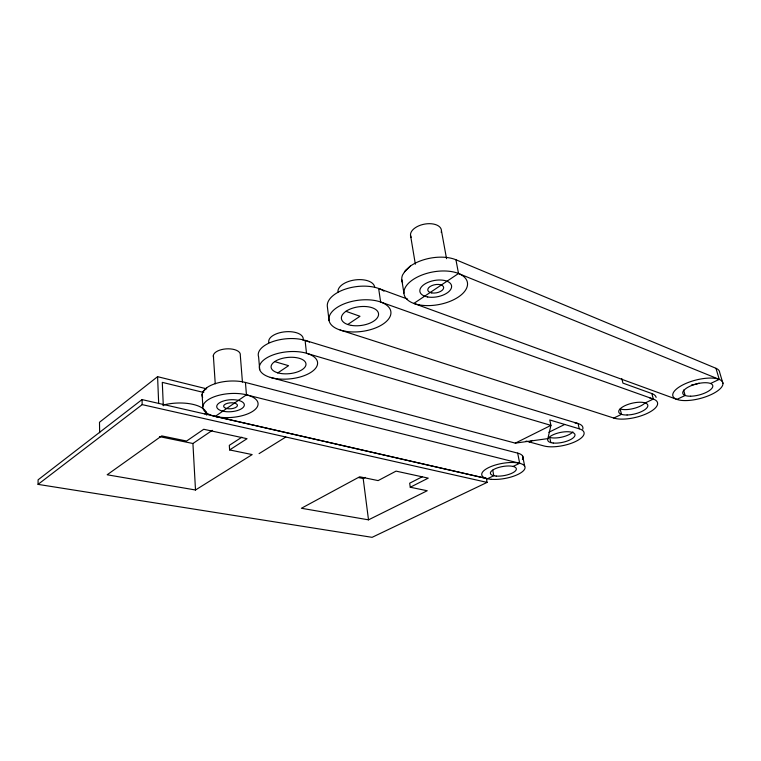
<?xml version="1.0" encoding="UTF-8"?>
<svg xmlns="http://www.w3.org/2000/svg" width="761" height="761" viewBox="0 0 761 761"><rect width="100%" height="100%" fill="white"/><g stroke="black" fill="none" stroke-linecap="round" stroke-linejoin="round"><path stroke-width="1.14" d="M38.05 484.377L38.107 479.81L142.022 399.592L486.384 478.431L487.107 482.398L372.091 537.333L38.05 484.377L142.193 404.624L487.107 482.398M202.854 406.479L202.103 394.169L203.434 390.935L206.602 387.853A27.539 12.195 -3.9 0 1 245.442 382.45L517.67 453.118A21.888 7.81 -10.3 0 1 522.417 459.511M203.016 391.963L206.602 387.853M404.538 271.877L410.36 266.093A32.01 16.847 -10.6 0 1 455.944 259.767L715.958 368.295A25.712 9.646 -14.9 0 1 719.678 372.433L722.95 383.439A25.845 9.465 -14.7 0 1 685.766 400.581A25.845 9.465 -14.7 0 1 684.824 383.925A25.845 9.465 -14.7 0 1 722.95 383.439M410.36 266.093L405.461 270.421L402.54 275.025A32.01 16.847 -10.6 0 0 402.598 282.778M206.678 388.833L157.584 376.676L99.491 422.269L99.643 432.743M517.67 453.118L519.687 463.268L246.44 394.826L215.22 416.419L487.478 478.745L493.784 475.711L492.757 470.165M159.439 436.614L192.923 443.501L212.3 430.355M347.739 324.509L359.991 316.281L345.941 311.316M277.879 372.852L288.571 365.689L274.692 361.608M715.958 368.295L719.24 379.387L458.512 273.503L413.841 303.43L676.862 399.392L685.138 395.492L683.616 390.041M241.855 437.195L229.299 445.356L229.632 449.932L252.186 454.583L195.501 489.998L107.158 474.769L161.722 435.901L186.588 441.038L203.739 429.271L247.049 438.697L229.632 449.932M259.082 453.632L285.832 437.014M358.545 477.566L363.187 478.526L365.261 477.404M422.326 476.747L409.665 483.206L410.265 487.24L427.225 490.74L368.505 519.839L301.404 508.272L359.658 476.786L378.112 480.6L396.053 471.126L428.243 478.136L410.265 487.24M271.268 377.656L515.302 443.14L550.926 425.37L549.765 419.967L579.245 428.804A23.191 8.447 -11.7 0 1 575.735 441.428A23.191 8.447 -11.7 0 1 543.906 445.946L526.07 441.076M529.285 441.951L532.367 440.429M548.862 432.277L564.719 424.448M513.104 466.426L519.687 463.268M340.119 330.027L613.775 418.055L621.499 414.345L620.158 408.952A14.897 5.574 -13.4 0 0 645.071 402.921M645.214 402.95L653.318 399.059L651.863 393.57L622.926 383.116L621.804 378.636M710.555 383.487L719.24 379.387M515.302 443.14L547.872 438.612L550.926 425.37L306.502 353.285L305.085 340.376L578.046 423.554L579.245 428.804M203.786 392.505L162.293 382.364L163.301 405.756M649.894 398.06L653.318 399.059A24.885 9.199 -13.4 0 1 647.468 413.271A24.885 9.199 -13.4 0 1 613.775 418.055M653.318 399.059L380.633 301.993L378.636 288.467L407.611 299.092M550.812 442.588L549.708 437.432A13.879 5.118 -11.7 0 0 572.89 431.887M522.655 456.048L524.671 466.122M455.944 259.767L458.512 273.503M441.456 230.802L446.545 258.683M410.493 235.092L415.354 264.2M401.76 279.582L403.929 293.175M363.187 478.526L368.505 519.839M329.066 320.571L327.43 307.178A31.03 15.962 -7.7 0 1 347.853 288.352A31.03 15.962 -7.7 0 1 383.963 291.178M259.72 369.694L258.607 356.919A29.051 13.841 -5.4 0 1 275.197 340.823A29.051 13.841 -5.4 0 1 309.489 342.117M245.442 382.45L246.44 394.826M242.436 382.079L240.295 355.178A13.527 6.43 -3.5 0 0 226.055 348.89A13.527 6.43 -3.5 0 0 213.603 357.194M213.356 355.52L215.249 383.782M192.923 443.501L195.501 489.998M157.584 376.676L158.688 403.587M142.022 399.592L142.193 404.624M206.012 411.834A29.432 12.556 -2.7 0 1 204.861 413.994M163.044 405.118A29.489 12.471 -2.8 0 1 192.875 404.348A29.489 12.471 -2.8 0 1 206.535 415.049M338.008 292.11A18.502 9.731 -7.7 0 1 355.235 279.905A18.502 9.731 -7.7 0 1 374.697 287.354M651.863 393.57A24.828 9.294 -13.4 0 1 656.125 397.385M574.897 422.869A23.134 8.533 -11.7 0 1 582.783 429.156M268.861 342.564A17.322 8.447 -5.3 0 1 286.136 331.72A17.322 8.447 -5.3 0 1 303.03 340.31M411.14 237.308A15.677 8.828 -10.8 0 1 425.057 224.029A15.677 8.828 -10.8 0 1 441.228 232.39M699.074 383.173A15.42 5.784 -14.9 0 1 691.426 385.037M202.673 397.328A27.539 12.195 -3.9 0 1 202.103 394.169M351.325 325.394A18.73 9.417 -7.7 0 0 378.559 313.865A18.73 9.417 -7.7 0 0 350.022 309.118A18.73 9.417 -7.7 0 0 351.325 325.394M345.684 331.339A31.23 15.696 -7.7 0 0 390.907 311.991A31.23 15.696 -7.7 0 0 343.182 304.248A31.23 15.696 -7.7 0 0 345.684 331.339M627.083 414.992A14.925 5.517 -13.4 0 0 647.811 405.185A14.925 5.517 -13.4 0 0 624.943 405.68A14.925 5.517 -13.4 0 0 627.083 414.992M277.527 372.747A17.532 8.162 -5.5 0 0 305.779 365.556A17.532 8.162 -5.5 0 0 282.283 358.383A17.532 8.162 -5.5 0 0 277.527 372.747M270.288 377.38A29.222 13.603 -5.5 0 0 317.261 365.242A29.222 13.603 -5.5 0 0 277.851 353.427A29.222 13.603 -5.5 0 0 270.288 377.38M553.199 443.026A13.917 5.07 -11.7 0 0 574.916 435.606A13.917 5.07 -11.7 0 0 555.901 433.665A13.917 5.07 -11.7 0 0 553.199 443.026M427.672 296.971A16.105 8.285 -10.5 0 0 451.625 286.564A16.105 8.285 -10.5 0 0 427.853 282.426A16.105 8.285 -10.5 0 0 427.672 296.971M431.744 292.909A8.048 4.138 -10.5 0 0 443.673 287.668A8.048 4.138 -10.5 0 0 431.744 285.651A8.048 4.138 -10.5 0 0 431.744 292.909M419.254 304.876A32.219 16.58 -10.5 0 0 467.539 284.348A32.219 16.58 -10.5 0 0 420.386 275.653A32.219 16.58 -10.5 0 0 419.254 304.876M690.636 396.215A15.505 5.679 -14.7 0 0 712.829 385.894A15.505 5.679 -14.7 0 0 689.856 386.274A15.505 5.679 -14.7 0 0 690.636 396.215M222.593 411.111A13.841 5.983 -4.1 0 0 244.291 405.48A13.841 5.983 -4.1 0 0 224.704 400.647A13.841 5.983 -4.1 0 0 222.593 411.111M226.616 408.486A6.925 2.987 -4.1 0 0 237.432 405.642A6.925 2.987 -4.1 0 0 227.606 403.254A6.925 2.987 -4.1 0 0 226.616 408.486M214.326 416.2A27.691 11.976 -4.1 0 0 257.941 405.137A27.691 11.976 -4.1 0 0 219.073 395.254A27.691 11.976 -4.1 0 0 214.326 416.2M491.245 479.306A21.983 7.658 -10.2 0 0 525.004 468.091A21.983 7.658 -10.2 0 0 493.908 465.475A21.983 7.658 -10.2 0 0 491.245 479.306M496.172 476.072A13.184 4.595 -10.2 0 0 516.348 469.299A13.184 4.595 -10.2 0 0 497.599 467.796A13.184 4.595 -10.2 0 0 496.172 476.072"/></g></svg>
